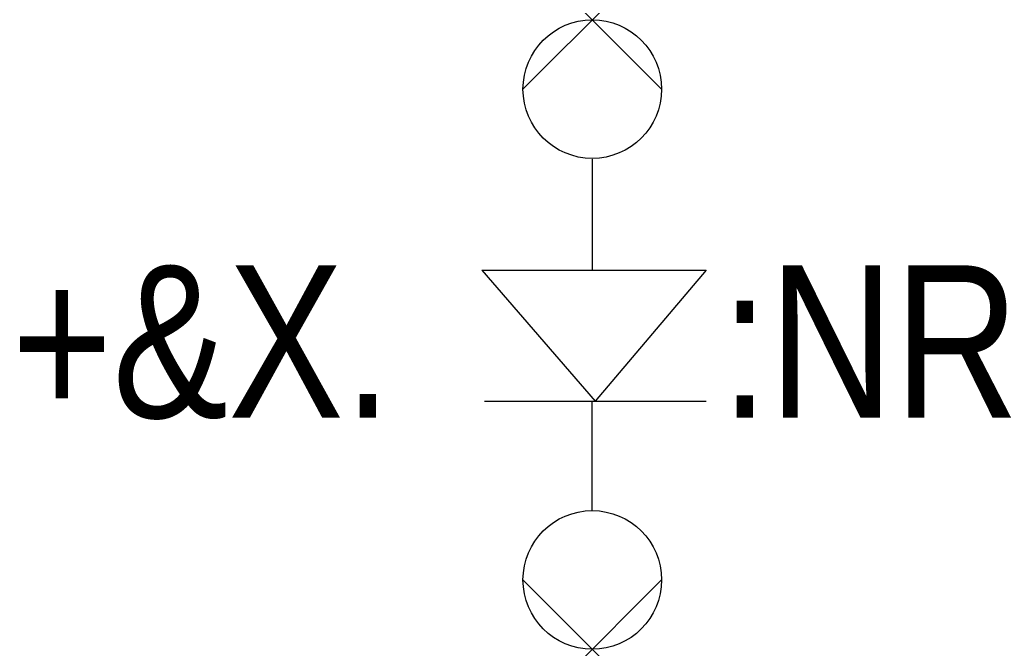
# Model space of a CAD drawing. Extents: x 76.8 to 91.1, y 239.9 to 249.
import ezdxf
from ezdxf.enums import TextEntityAlignment as Align

# ---------------------------------------------------------------- set-up
doc = ezdxf.new("R2010")
doc.units = 0
doc.header["$PDMODE"] = 3
doc.linetypes.add('DASHED', pattern=[0])
for name, color, linetype in [('1', 8, 'CONTINUOUS'), ('10', 8, 'DASHED'), ('C', 7, 'CONTINUOUS')]:
    doc.layers.add(name, color=color, linetype=linetype)

msp = doc.modelspace()

# ---------------------------------------------------------------- linework, layer by layer
at = {"layer": '1', "color": 0}
for p, q in [((85.051, 247.011), (85.051, 245.409)), ((83.456, 245.409), (85.095, 243.517)), ((83.456, 245.409), (86.694, 245.409)), ((86.694, 245.409), (85.095, 243.517)), ((83.495, 243.517), (86.694, 243.517)), ((85.051, 241.932), (85.051, 243.517))]:
    msp.add_line(p, q, dxfattribs=at)
for centre in [(85.051, 248.022), (85.051, 240.939)]:
    msp.add_circle(centre, 1, dxfattribs=at)
at = {"layer": 'C', "color": 0}
for p in [(85.051, 249.022), (85.051, 239.939)]:
    msp.add_point(p, dxfattribs=at)

# ---------------------------------------------------------------- texts
at = {"layer": '10', "color": 0, "width": 0.85}
msp.add_attdef('+&X.', text='', height=2.2, dxfattribs=at).set_placement((82.158, 243.279), align=Align.RIGHT)
msp.add_attdef(':NR', (86.906, 243.279), '', height=2.2, dxfattribs=at)

doc.saveas('drawing.dxf')
